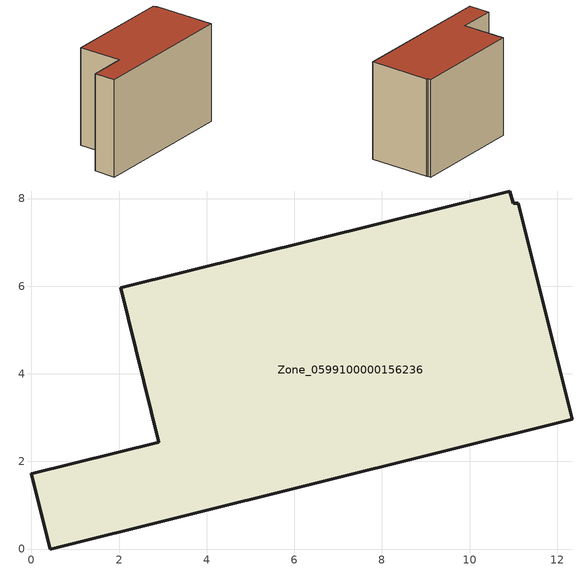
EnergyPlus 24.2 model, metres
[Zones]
Zone_0599100000156236
 floor ground (C_G): 11.12,7.9 12.34,2.96 0.43,0 0,1.72 2.91,2.44 2.04,5.96 10.92,8.17 11,7.9 z0
 wall outside (C_F): 2.91,2.44 0,1.72 0.43,0 12.34,2.96 11.12,7.9 11,7.9 10.92,8.17 2.04,5.96 2.91,2.44 z0:8.16
 roof outside (C_R): 12.34,2.96 11.12,7.9 11,7.9 10.92,8.17 2.04,5.96 2.91,2.44 0,1.72 0.43,0 z8.16
[BUILDING]
Pand.0599100000156236: North Axis=0; Terrain=City; Loads Convergence Tolerance Value=0.04; Temperature Convergence Tolerance Value=0.4; Solar Distribution=FullExterior; Maximum Number of Warmup Days=25; Minimum Number of Warmup Days=1
[Site:Location]
Rotterdam.The.Hague.AP_ZH_NLD Design_Conditions: Latitude=51.96; Longitude=4.45; Time Zone=1; Elevation=-4.5
[SITE:GROUNDTEMPERATURE:BUILDINGSURFACE]
18, 18, 18, 18, 18, 18, 18, 18, 18, 18, 18, 18
[MATERIAL] Thermal Absorptance=0.9; Solar Absorptance=0.7; Visible Absorptance=0.7
Name | Roughness | Thickness | Conductivity | Density | Specific Heat
G.TI.1975-1991 | MediumSmooth | 0.15 | 0.288461 | 540 | 1210
F.TI.1975-1991 | Rough | 0.3 | 0.230769 | 1920 | 840
R.TI.1975-1991 | MediumRough | 0.2 | 0.153846 | 1500 | 1000
[CONSTRUCTION]
C_G: G.TI.1975-1991
C_F: F.TI.1975-1991
C_R: R.TI.1975-1991
[ZONE]
Zone_0599100000156236: Type=1; Multiplier=1; Ceiling Height=Autocalculate; Volume=Autocalculate; Floor Area=autocalculate; Part of Total Floor Area=Yes
[ZONEINFILTRATION:DESIGNFLOWRATE]
Infil_Zone_0599100000156236: Zone or ZoneList or Space or SpaceList=Zone_0599100000156236; Schedule=AlwaysOn; Design Flow Rate Calculation Method=Flow/Area; Flow Rate per Floor Area=0.003; Constant Term Coefficient=1; Temperature Term Coefficient=0; Velocity Term Coefficient=0; Velocity Squared Term Coefficient=0
[HVACTEMPLATE:ZONE:IDEALLOADSAIRSYSTEM]
Zone_0599100000156236: Maximum Heating Supply Air Temperature=50; Minimum Cooling Supply Air Temperature=13; Maximum Heating Supply Air Humidity Ratio=0.0156; Minimum Cooling Supply Air Humidity Ratio=0.0077; Heating Limit=NoLimit; Cooling Limit=NoLimit; Dehumidification Control Type=ConstantSensibleHeatRatio; Cooling Sensible Heat Ratio=0.7; Dehumidification Setpoint=60; Humidification Control Type=None; Humidification Setpoint=30; Outdoor Air Method=None; Outdoor Air Flow Rate per Person=0.00944; Outdoor Air Flow Rate per Zone Floor Area=0; Outdoor Air Flow Rate per Zone=0; Demand Controlled Ventilation Type=None; Outdoor Air Economizer Type=NoEconomizer; Heat Recovery Type=None; Sensible Heat Recovery Effectiveness=0.7; Latent Heat Recovery Effectiveness=0.65
[ZONECONTROL:THERMOSTAT]
ThermostatControl_Zone_0599100000156236: Zone or ZoneList=Zone_0599100000156236; Control Type Schedule=DualSetpointControlType; Control 1=Thermostat_Zone_0599100000156236; Temperature Difference Between Cutout And Setpoint=0
[THERMOSTATSETPOINT:DUALSETPOINT]
Thermostat_Zone_0599100000156236: Heating Setpoint Temperature Schedule=HeatingSetpoint_Zone_0599100000156236; Cooling Setpoint Temperature Schedule=CoolingSetpoint_Zone_0599100000156236
[SCHEDULE:COMPACT]
HeatingSetpoint_Zone_0599100000156236: Through: 12/31, For: AllDays, Until: 24:00, 21
CoolingSetpoint_Zone_0599100000156236: Through: 12/31, For: AllDays, Until: 24:00, 24
DualSetpointControlType: Through: 12/31, For: AllDays, Until: 24:00, 4
AlwaysOn: Through: 12/31, For: AllDays, Until: 24:00, 1
